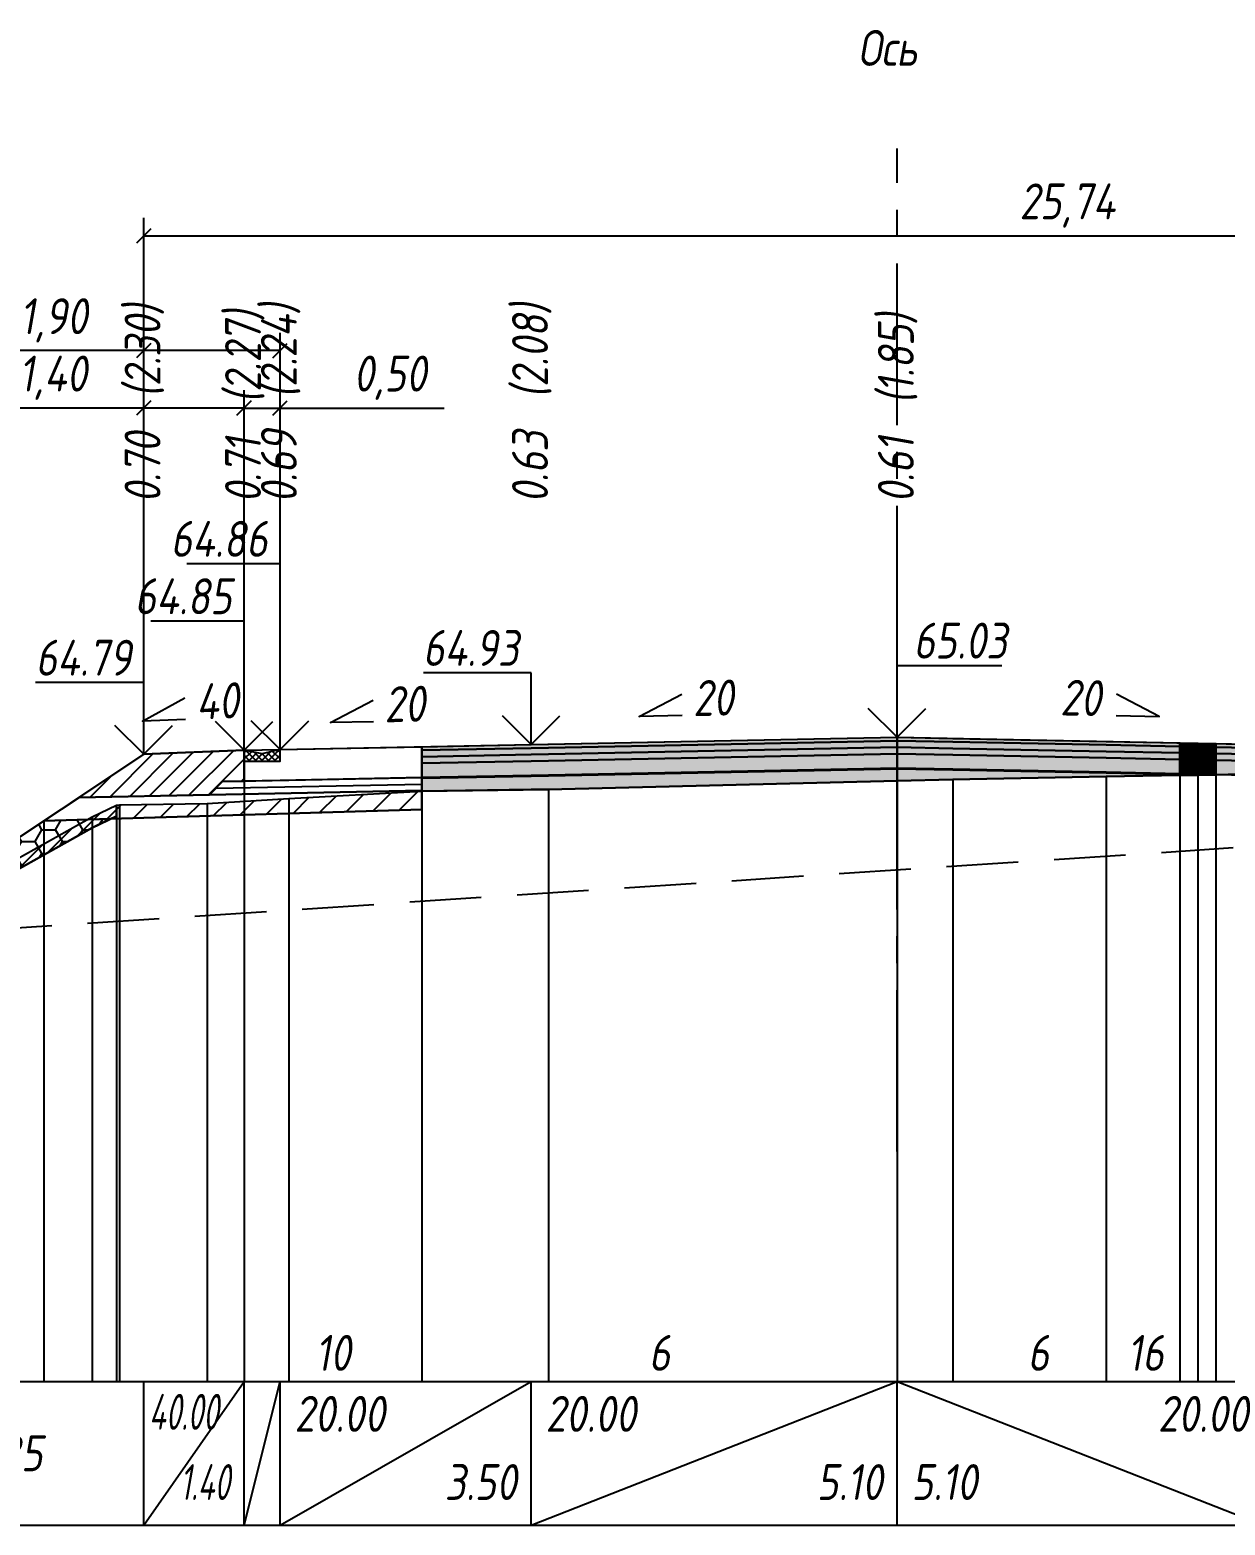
# Model space of a CAD drawing. Extents: x -717 to 1451, y -133302 to 233.
# Drawn here: x -375 to -291.7, y -131063.7 to -130959.5 of the extents above; entities that cross this region are included whole.
import ezdxf
from ezdxf.enums import TextEntityAlignment as Align

# ---------------------------------------------------------------- set-up
doc = ezdxf.new("R2010")
doc.units = 0
doc.linetypes.add('осевая2', pattern=[1.125, 0.75, -0.125, 0.125, -0.125])
doc.linetypes.add('штриховая', pattern=[0.75, 0.5, -0.25])
for name, color, linetype in [('Интерполированный поперечник', 2, 'Continuous'), ('Код_514', 1, 'Continuous'), ('Контур_0', 7, 'Continuous'), ('Контур_2521', 7, 'Continuous'), ('Контур_2564', 7, 'Continuous'), ('Контур_2660', 7, 'Continuous'), ('Контур_2665', 7, 'Continuous'), ('Контур_400', 7, 'Continuous'), ('Контур_508', 7, 'Continuous'), ('Контур_512', 7, 'Continuous'), ('Контур_513', 7, 'Continuous'), ('Контур_818', 7, 'Continuous'), ('Красный поперечник', 1, 'Continuous'), ('Объём_2501', 7, 'Continuous'), ('Объём_2564', 7, 'Continuous'), ('Объём_2650', 7, 'Continuous'), ('Объём_2660', 7, 'Continuous'), ('Объём_2661', 7, 'Continuous'), ('Объём_2665', 7, 'Continuous'), ('Объём_2666', 7, 'Continuous'), ('Объём_2753', 7, 'Continuous'), ('Ось', 1, 'осевая2'), ('Откосы', 7, 'Continuous'), ('Отметки покрытия', 7, 'Continuous'), ('Рабочие отметки', 7, 'Continuous'), ('Рабочие отметки доп.', 7, 'Continuous'), ('Слои выравнивания', 7, 'Continuous'), ('Таблица', 7, 'Continuous'), ('Уклоны проезжей части', 7, 'Continuous'), ('Черный поперечник', 3, 'Continuous')]:
    doc.layers.add(name, color=color, linetype=linetype)
for name, color, linetype, true_color in [('Контур_2540', 2, 'Continuous', 0xffff00), ('Контур_2560', 2, 'Continuous', 0xffff00), ('Контур_2561', 7, 'Continuous', 0xff8040), ('Контур_2562', 3, 'Continuous', 0x00ff00), ('Контур_2563', 7, 'Continuous', 0xff8000), ('Контур_2570', 7, 'Continuous', 0x80ff00), ('Контур_2725', 7, 'Continuous', 0x323232), ('Контур_2736', 4, 'Continuous', 0x00ffff), ('Контур_2760', 7, 'Continuous', 0x323232), ('Контур_2761', 7, 'Continuous', 0x323232), ('Контур_2762', 7, 'Continuous', 0x323232), ('Контур_2763', 7, 'Continuous', 0x323232), ('Контур_2764', 7, 'Continuous', 0x323232), ('Контур_2765', 7, 'Continuous', 0x323232), ('Контур_402', 7, 'Continuous', 0xff6464), ('Контур_703', 4, 'Continuous', 0x00ffff), ('Объём_2500', 7, 'Continuous', 0xc0c0c0), ('Объём_2520', 7, 'Continuous', 0x80ffff), ('Объём_2540', 2, 'Continuous', 0xffff00), ('Объём_2560', 2, 'Continuous', 0xffff00), ('Объём_2561', 7, 'Continuous', 0xff8040), ('Объём_2562', 3, 'Continuous', 0x00ff00), ('Объём_2563', 7, 'Continuous', 0xff8000), ('Объём_2570', 7, 'Continuous', 0x80ff00), ('Объём_2600', 7, 'Continuous', 0x808000), ('Объём_2746', 2, 'Continuous', 0xffff00)]:
    doc.layers.add(name, color=color, linetype=linetype, true_color=true_color)
doc.styles.get("Standard").update_dxf_attribs({"font": 'txt', "height": 2.5})
doc.styles.add('М', font='romand.shx', dxfattribs={"width": 0.8, "oblique": 10, "height": 2.5})
doc.dimstyles.new('ISO-25', dxfattribs={"dimtxt": 2.5, "dimasz": 2.5, "dimexe": 1.25, "dimexo": 0.625, "dimtad": 1, "dimtxsty": 'Standard', "dimcen": 2.5, "dimadec": 0, "dimazin": 0, "dimtfac": 1, "dimtmove": 0, "dimatfit": 3, "dimfxl": 1, "dimarcsym": 0})

# ---------------------------------------------------------------- blocks, each defined once
blk = doc.blocks.new('_Oblique')
at = {"color": 0, "linetype": 'ByBlock', "lineweight": -2}
blk.add_line((-0.5, -0.5), (0.5, 0.5), dxfattribs=at)
blk = doc.blocks.new('*D2778')
at = {"color": 0, "lineweight": -2, "transparency": 16777216}
for p, q in [((-367.05, -131009.43), (-367.05, -130984.62)), ((-360.05, -131009.15), (-360.05, -130984.62)), ((-367.05, -130985.87), (-376.91, -130985.87)), ((-360.05, -130985.87), (-367.05, -130985.87))]:
    blk.add_line(p, q, dxfattribs=at)
at = {"layer": 'Defpoints', "color": 0, "transparency": 16777216}
for p in [(-360.05, -130985.87), (-360.05, -131009.78), (-367.05, -131010.06)]:
    blk.add_point(p, dxfattribs=at)
at = {"color": 0, "lineweight": -2, "transparency": 16777216, "rotation": 180}
blk.add_blockref('_Oblique', (-367.05, -130985.87), dxfattribs=at)
at = {"color": 0, "lineweight": -2, "transparency": 16777216}
blk.add_blockref('_Oblique', (-360.05, -130985.87), dxfattribs=at)
at = {"color": 0, "transparency": 16777216, "insert": (-373.37, -130983.76), "char_height": 2.5, "width": 8.75, "attachment_point": 5, "style": 'М'}
blk.add_mtext('1,40', dxfattribs=at)
blk = doc.blocks.new('*D2780')
at = {"color": 0, "lineweight": -2, "transparency": 16777216}
for p, q in [((-360.05, -131009.15), (-360.05, -130984.62)), ((-357.55, -131009.1), (-357.55, -130984.62)), ((-360.05, -130985.87), (-357.55, -130985.87)), ((-357.55, -130985.87), (-346.12, -130985.87))]:
    blk.add_line(p, q, dxfattribs=at)
at = {"layer": 'Defpoints', "color": 0, "transparency": 16777216}
for p in [(-357.55, -130985.87), (-360.05, -131009.78), (-357.55, -131009.73)]:
    blk.add_point(p, dxfattribs=at)
at = {"color": 0, "lineweight": -2, "transparency": 16777216, "rotation": 180}
blk.add_blockref('_Oblique', (-360.05, -130985.87), dxfattribs=at)
at = {"color": 0, "lineweight": -2, "transparency": 16777216}
blk.add_blockref('_Oblique', (-357.55, -130985.87), dxfattribs=at)
at = {"color": 0, "transparency": 16777216, "insert": (-349.88, -130983.76), "char_height": 2.5, "width": 9.1667, "attachment_point": 5, "style": 'М'}
blk.add_mtext('0,50', dxfattribs=at)
blk = doc.blocks.new('*D2783')
at = {"color": 0, "lineweight": -2, "transparency": 16777216}
for p, q in [((-367.05, -131009.43), (-367.05, -130980.62)), ((-357.55, -131009.1), (-357.55, -130980.62)), ((-367.05, -130981.87), (-376.86, -130981.87)), ((-357.55, -130981.87), (-367.05, -130981.87))]:
    blk.add_line(p, q, dxfattribs=at)
at = {"layer": 'Defpoints', "color": 0, "transparency": 16777216}
for p in [(-357.55, -130981.87), (-357.55, -131009.73), (-367.05, -131010.06)]:
    blk.add_point(p, dxfattribs=at)
at = {"color": 0, "lineweight": -2, "transparency": 16777216, "rotation": 180}
blk.add_blockref('_Oblique', (-367.05, -130981.87), dxfattribs=at)
at = {"color": 0, "lineweight": -2, "transparency": 16777216}
blk.add_blockref('_Oblique', (-357.55, -130981.87), dxfattribs=at)
at = {"color": 0, "transparency": 16777216, "insert": (-373.32, -130979.76), "char_height": 2.5, "width": 8.75, "attachment_point": 5, "style": 'М'}
blk.add_mtext('1,90', dxfattribs=at)
blk = doc.blocks.new('*D2784')
at = {"color": 0, "lineweight": -2, "transparency": 16777216}
for p, q in [((-367.05, -131009.43), (-367.05, -130972.62)), ((-238.33, -131010.03), (-238.33, -130972.62)), ((-367.05, -130973.87), (-238.33, -130973.87))]:
    blk.add_line(p, q, dxfattribs=at)
at = {"layer": 'Defpoints', "color": 0, "transparency": 16777216}
for p in [(-238.33, -130973.87), (-367.05, -131010.06), (-238.33, -131010.66)]:
    blk.add_point(p, dxfattribs=at)
at = {"color": 0, "lineweight": -2, "transparency": 16777216, "rotation": 180}
blk.add_blockref('_Oblique', (-367.05, -130973.87), dxfattribs=at)
at = {"color": 0, "lineweight": -2, "transparency": 16777216}
blk.add_blockref('_Oblique', (-238.33, -130973.87), dxfattribs=at)
at = {"color": 0, "transparency": 16777216, "insert": (-302.69, -130971.76), "char_height": 2.5, "width": 12.5, "attachment_point": 5, "style": 'М'}
blk.add_mtext('25,74', dxfattribs=at)

msp = doc.modelspace()

# ---------------------------------------------------------------- hatches: boundary and pattern name
h = msp.add_hatch()
h.set_pattern_fill('ANSI37', color=256, scale=0.1)
h.set_pattern_definition([(45, (-358.79946, -131009.96733), (-0.22451, 0.22451), []), (135, (-358.79946, -131009.96733), (-0.22451, -0.22451), [])])
h.paths.add_polyline_path([(-360.049, -131009.717), (-360.049, -131010.47), (-357.544, -131010.47), (-357.549, -131009.667), (-358.799, -131009.967)])
at = {"layer": 'Объём_2563'}
h = msp.add_hatch(dxfattribs=at)
h.set_pattern_fill('ANSI31', color=256, scale=0.3)
h.set_pattern_definition([(45, (-491.3019, -4.7094), (-0.673519209, 0.673519209), [])])
h.paths.add_polyline_path([(-367.05, -131009.997), (-360.05, -131009.717), (-360.05, -131011.867), (-361.55, -131011.897), (-362.469, -131012.816), (-371.55, -131012.997)])
at = {"layer": 'Объём_2570'}
h = msp.add_hatch(dxfattribs=at)
h.set_pattern_fill('ANSI31', color=256, scale=0.2)
h.set_pattern_definition([(45, (-491.3019, -4.70936), (-0.449012806, 0.449012806), [])])
h.paths.add_polyline_path([(-368.948, -131014.3), (-370.645, -131015.113), (-385.763, -131023.568), (-386.302, -131023.582), (-386.302, -131022.832), (-385.763, -131022.818), (-370.645, -131014.363), (-368.948, -131013.55)])
at = {"layer": 'Объём_2600'}
h = msp.add_hatch(dxfattribs=at)
h.set_pattern_fill('ANSI31', color=6, scale=0.4)
h.set_pattern_definition([(45, (-491.3019, -4.7094), (-0.898025612, 0.898025612), [])])
h.paths.add_polyline_path([(-369.369, -131014.502), (-368.948, -131014.3), (-368.948, -131013.55), (-368.734, -131013.526), (-362.621, -131013.432), (-356.943, -131013.07), (-347.657, -131012.56), (-347.657, -131013.85)])
h = msp.add_hatch(dxfattribs=at)
h.set_pattern_fill('HONEY', color=5, scale=0.3)
h.set_pattern_definition([(0, (-491.3019, -4.70936), (1.42875, 0.8248891935), [0.9525, -1.905]), (120, (-491.3019, -4.70936), (-1.428749997, 0.824889199), [0.9525, -1.905]), (60, (-491.3019, -4.70936), (3e-09, 1.6497783924), [-1.905, 0.9525])])
h.paths.add_polyline_path([(-386.302, -131022.832), (-374.016, -131014.641), (-369.369, -131014.502), (-370.645, -131015.113), (-385.763, -131023.568), (-386.302, -131023.582)])
at = {"layer": 'Слои выравнивания'}
for color, points in [(2, [(-347.657, -131009.469), (-340.05, -131009.317), (-338.843, -131009.293), (-314.554, -131008.807), (-314.554, -131009.057), (-338.843, -131009.543), (-340.05, -131009.567), (-347.657, -131009.719)]), (3, [(-347.657, -131009.719), (-340.05, -131009.567), (-338.843, -131009.543), (-314.554, -131009.057), (-314.554, -131009.507), (-338.843, -131009.993), (-340.05, -131010.017), (-347.657, -131010.169)]), (4, [(-347.657, -131010.169), (-340.05, -131010.017), (-338.843, -131009.993), (-314.554, -131009.507), (-314.554, -131009.957), (-338.843, -131010.443), (-340.05, -131010.467), (-347.657, -131010.619)]), (2, [(-314.554, -131008.807), (-310.663, -131008.885), (-299.979, -131009.099), (-294.858, -131009.201), (-294.858, -131009.451), (-299.979, -131009.349), (-310.663, -131009.135), (-314.554, -131009.057)]), (3, [(-314.554, -131009.057), (-310.663, -131009.135), (-299.979, -131009.349), (-294.858, -131009.451), (-294.858, -131009.901), (-299.979, -131009.799), (-310.663, -131009.585), (-314.554, -131009.507)]), (4, [(-314.554, -131009.507), (-310.663, -131009.585), (-299.979, -131009.799), (-294.858, -131009.901), (-294.858, -131010.351), (-299.979, -131010.249), (-310.663, -131010.035), (-314.554, -131009.957)]), (2, [(-294.858, -131009.201), (-293.592, -131009.227), (-293.592, -131009.477), (-294.858, -131009.451)]), (3, [(-294.858, -131009.451), (-293.592, -131009.477), (-293.592, -131009.927), (-294.858, -131009.901)]), (2, [(-293.592, -131009.227), (-292.327, -131009.252), (-292.327, -131009.502), (-293.592, -131009.477)]), (3, [(-293.592, -131009.477), (-292.327, -131009.502), (-292.327, -131009.952), (-293.592, -131009.927)]), (2, [(-292.327, -131009.252), (-289.058, -131009.317), (-276.891, -131009.561), (-271.558, -131009.667), (-266.943, -131009.76), (-261.551, -131009.867), (-261.551, -131010.117), (-266.943, -131010.01), (-271.558, -131009.917), (-276.891, -131009.811), (-289.058, -131009.567), (-292.327, -131009.502)]), (3, [(-292.327, -131009.502), (-289.058, -131009.567), (-276.891, -131009.811), (-271.558, -131009.917), (-266.943, -131010.01), (-261.551, -131010.117), (-261.551, -131010.567), (-266.943, -131010.46), (-271.558, -131010.367), (-276.891, -131010.261), (-289.058, -131010.017), (-292.327, -131009.952)]), (5, [(-347.657, -131010.619), (-340.05, -131010.467), (-338.843, -131010.443), (-314.554, -131009.957), (-314.554, -131010.957), (-338.843, -131011.443), (-340.05, -131011.467), (-347.657, -131011.619)]), (5, [(-314.554, -131009.957), (-310.663, -131010.035), (-299.979, -131010.249), (-294.858, -131010.351), (-294.858, -131011.351), (-299.979, -131011.249), (-310.663, -131011.035), (-314.554, -131010.957)]), (4, [(-294.858, -131009.901), (-293.592, -131009.927), (-293.592, -131010.377), (-294.858, -131010.351)]), (5, [(-294.858, -131010.351), (-293.592, -131010.377), (-293.592, -131011.377), (-294.858, -131011.351)]), (4, [(-293.592, -131009.927), (-292.327, -131009.952), (-292.327, -131010.402), (-293.592, -131010.377)]), (5, [(-293.592, -131010.377), (-292.327, -131010.402), (-292.327, -131011.402), (-293.592, -131011.377)]), (4, [(-292.327, -131009.952), (-289.058, -131010.017), (-276.891, -131010.261), (-271.558, -131010.367), (-266.943, -131010.46), (-261.551, -131010.567), (-261.551, -131011.017), (-266.943, -131010.91), (-271.558, -131010.817), (-276.891, -131010.711), (-289.058, -131010.467), (-292.327, -131010.402)]), (5, [(-292.327, -131010.402), (-289.058, -131010.467), (-276.891, -131010.711), (-271.558, -131010.817), (-266.943, -131010.91), (-261.551, -131011.017), (-261.551, -131012.017), (-266.943, -131011.91), (-271.558, -131011.817), (-276.891, -131011.711), (-289.058, -131011.467), (-292.327, -131011.402)]), (7, [(-347.657, -131011.619), (-340.05, -131011.467), (-338.843, -131011.443), (-314.554, -131010.957), (-314.554, -131011.007), (-338.843, -131011.493), (-340.05, -131011.517), (-347.657, -131011.669)]), (6, [(-347.657, -131011.669), (-340.05, -131011.517), (-338.843, -131011.493), (-314.554, -131011.007), (-314.554, -131011.854), (-338.843, -131012.443), (-340.05, -131012.459), (-347.657, -131012.56)]), (7, [(-314.554, -131010.957), (-310.663, -131011.035), (-299.979, -131011.249), (-294.858, -131011.351), (-294.858, -131011.401), (-299.979, -131011.299), (-310.663, -131011.085), (-314.554, -131011.007)]), (6, [(-314.554, -131011.007), (-310.663, -131011.085), (-299.979, -131011.299), (-294.858, -131011.401), (-294.858, -131011.451), (-299.979, -131011.551), (-310.663, -131011.76), (-314.554, -131011.854)]), (7, [(-294.858, -131011.351), (-293.592, -131011.377), (-293.592, -131011.427), (-294.858, -131011.401)]), (6, [(-294.858, -131011.401), (-293.592, -131011.427), (-293.592, -131011.477), (-294.858, -131011.451)]), (7, [(-293.592, -131011.377), (-292.327, -131011.402), (-292.327, -131011.452), (-293.592, -131011.427)])]:
    msp.add_hatch(color=color, dxfattribs=at).paths.add_polyline_path(points)

# ---------------------------------------------------------------- linework, layer by layer
msp.add_lwpolyline([(-360.049, -131009.717), (-360.049, -131010.47), (-357.544, -131010.47), (-357.549, -131009.667), (-358.799, -131009.967), (-360.049, -131009.717)])
at = {"layer": 'Интерполированный поперечник', "linetype": 'штриховая', "ltscale": 10, "flags": 128}
msp.add_lwpolyline([(-385.934, -131022.758), (-239.317, -131013.082)], dxfattribs=at)
at = {"layer": 'Код_514'}
for p, q in [((-367.05, -131063.709), (-367.05, -131053.709)), ((-367.05, -131063.709), (-360.05, -131053.709)), ((-360.05, -131063.709), (-360.05, -131053.709)), ((-360.05, -131063.709), (-357.55, -131053.709)), ((-357.55, -131063.709), (-357.55, -131053.709)), ((-357.55, -131063.709), (-340.05, -131053.709)), ((-340.05, -131063.709), (-340.05, -131053.709)), ((-340.05, -131063.709), (-314.554, -131053.709)), ((-314.554, -131063.709), (-314.554, -131053.709)), ((-314.554, -131053.709), (-289.058, -131063.709))]:
    msp.add_line(p, q, dxfattribs=at)
at = {"layer": 'Контур_0', "flags": 128}
for points in [[(-357.55, -131011.817), (-360.05, -131011.867), (-360.05, -131009.717), (-347.657, -131009.469), (-347.657, -131011.619), (-357.55, -131011.817), (-357.55, -131011.817)], [(-367.05, -131009.997), (-386.302, -131022.832), (-386.302, -131022.832), (-386.302, -131022.832), (-386.302, -131022.832), (-386.302, -131022.832), (-386.302, -131022.832), (-386.302, -131022.832), (-386.302, -131022.832), (-386.302, -131022.832), (-386.302, -131022.832), (-386.302, -131022.832), (-386.302, -131022.832), (-386.302, -131022.832), (-386.302, -131022.832), (-386.302, -131022.832)], [(-367.05, -131009.997), (-386.302, -131022.832)], [(-371.55, -131012.997), (-362.469, -131012.816), (-361.55, -131011.897), (-360.05, -131011.867)], [(-361.55, -131011.897), (-347.657, -131011.619), (-347.657, -131012.519), (-362.469, -131012.816), (-361.55, -131011.897), (-361.55, -131011.897)]]:
    msp.add_lwpolyline(points, dxfattribs=at)
at = {"layer": 'Контур_2521', "color": 250, "flags": 128}
msp.add_lwpolyline([(-362.01, -131012.356), (-347.657, -131012.069)], dxfattribs=at)
at = {"layer": 'Контур_2540', "flags": 128}
msp.add_lwpolyline([(-362.469, -131012.816), (-347.657, -131012.519), (-347.657, -131013.85), (-374.016, -131014.641), (-371.55, -131012.997), (-362.469, -131012.816), (-362.469, -131012.816)], dxfattribs=at)
at = {"layer": 'Контур_2560', "flags": 128}
msp.add_lwpolyline([(-367.05, -131009.997), (-367.05, -131009.997), (-367.05, -131009.997), (-360.05, -131009.717)], dxfattribs=at)
at = {"layer": 'Контур_2561', "flags": 128}
msp.add_lwpolyline([(-360.05, -131009.717), (-360.05, -131009.717), (-367.05, -131009.997), (-367.05, -131009.997), (-360.05, -131009.717)], dxfattribs=at)
at = {"layer": 'Контур_2562', "flags": 128}
msp.add_lwpolyline([(-367.05, -131009.997), (-367.05, -131009.997), (-367.05, -131009.997), (-367.05, -131009.997), (-367.05, -131009.997)], dxfattribs=at)
at = {"layer": 'Контур_2563', "flags": 128}
msp.add_lwpolyline([(-367.05, -131009.997), (-360.05, -131009.717), (-360.05, -131011.867), (-361.55, -131011.897), (-362.469, -131012.816), (-371.55, -131012.997), (-367.05, -131009.997), (-367.05, -131009.997)], dxfattribs=at)
at = {"layer": 'Контур_2564', "flags": 128}
msp.add_lwpolyline([(-367.05, -131009.997), (-360.05, -131009.717)], dxfattribs=at)
at = {"layer": 'Контур_2570', "flags": 128}
msp.add_lwpolyline([(-411.302, -131024.072), (-400.678, -131034.459), (-400.048, -131033.632), (-395.449, -131026.617), (-387.703, -131023.689), (-387.647, -131023.615), (-385.763, -131023.568), (-385.763, -131023.568), (-370.645, -131015.113), (-368.948, -131014.3), (-368.948, -131013.55), (-368.734, -131013.526), (-362.621, -131013.432), (-356.943, -131013.07), (-347.657, -131012.56), (-338.843, -131012.443), (-314.554, -131011.854), (-310.663, -131011.76), (-299.979, -131011.551), (-276.891, -131011.101)], dxfattribs=at)
at = {"layer": 'Контур_2660', "flags": 128}
msp.add_lwpolyline([(-374.016, -131014.641), (-347.657, -131013.85)], dxfattribs=at)
at = {"layer": 'Контур_2665', "flags": 128}
msp.add_lwpolyline([(-367.05, -131009.997), (-367.05, -131009.997)], dxfattribs=at)
at = {"layer": 'Контур_2725', "flags": 128}
msp.add_lwpolyline([(-347.657, -131012.56), (-340.05, -131012.459), (-338.843, -131012.443), (-314.554, -131011.854), (-310.663, -131011.76), (-299.979, -131011.551), (-294.858, -131011.451), (-293.592, -131011.477), (-293.592, -131011.427), (-292.327, -131011.452), (-292.327, -131011.402), (-289.058, -131011.467), (-276.891, -131011.711), (-271.558, -131011.817), (-266.943, -131011.91), (-261.551, -131012.017)], dxfattribs=at)
at = {"layer": 'Контур_2736', "flags": 128}
msp.add_lwpolyline([(-367.05, -131009.997), (-386.302, -131022.832)], dxfattribs=at)
at = {"layer": 'Контур_2760', "flags": 128}
msp.add_lwpolyline([(-347.657, -131009.469), (-340.05, -131009.317), (-338.843, -131009.293), (-314.554, -131008.807), (-310.663, -131008.885), (-299.979, -131009.099), (-294.858, -131009.201), (-293.592, -131009.227), (-292.327, -131009.252), (-289.058, -131009.317), (-276.891, -131009.561), (-271.558, -131009.667), (-266.943, -131009.76), (-261.551, -131009.867)], dxfattribs=at)
at = {"layer": 'Контур_2761', "flags": 128}
msp.add_lwpolyline([(-347.657, -131009.719), (-340.05, -131009.567), (-338.843, -131009.543), (-314.554, -131009.057), (-310.663, -131009.135), (-299.979, -131009.349), (-294.858, -131009.451), (-293.592, -131009.477), (-292.327, -131009.502), (-289.058, -131009.567), (-276.891, -131009.811), (-271.558, -131009.917), (-266.943, -131010.01), (-261.551, -131010.117)], dxfattribs=at)
at = {"layer": 'Контур_2762', "flags": 128}
msp.add_lwpolyline([(-347.657, -131010.169), (-340.05, -131010.017), (-338.843, -131009.993), (-314.554, -131009.507), (-310.663, -131009.585), (-299.979, -131009.799), (-294.858, -131009.901), (-293.592, -131009.927), (-292.327, -131009.952), (-289.058, -131010.017), (-276.891, -131010.261), (-271.558, -131010.367), (-266.943, -131010.46), (-261.551, -131010.567)], dxfattribs=at)
at = {"layer": 'Контур_2763', "flags": 128}
msp.add_lwpolyline([(-347.657, -131010.619), (-340.05, -131010.467), (-338.843, -131010.443), (-314.554, -131009.957), (-310.663, -131010.035), (-299.979, -131010.249), (-294.858, -131010.351), (-293.592, -131010.377), (-292.327, -131010.402), (-289.058, -131010.467), (-276.891, -131010.711), (-271.558, -131010.817), (-266.943, -131010.91), (-261.551, -131011.017)], dxfattribs=at)
at = {"layer": 'Контур_2764', "flags": 128}
msp.add_lwpolyline([(-347.657, -131011.619), (-340.05, -131011.467), (-338.843, -131011.443), (-314.554, -131010.957), (-310.663, -131011.035), (-299.979, -131011.249), (-294.858, -131011.351), (-293.592, -131011.377), (-292.327, -131011.402)], dxfattribs=at)
at = {"layer": 'Контур_2765', "flags": 128}
msp.add_lwpolyline([(-347.657, -131011.669), (-340.05, -131011.517), (-338.843, -131011.493), (-314.554, -131011.007), (-310.663, -131011.085), (-299.979, -131011.299), (-294.858, -131011.401), (-293.592, -131011.427)], dxfattribs=at)
at = {"layer": 'Контур_400', "flags": 128}
for points in [[(-360.05, -131009.717), (-357.55, -131009.667), (-357.55, -131009.667), (-357.55, -131009.667), (-357.55, -131009.667), (-357.55, -131009.667), (-357.55, -131009.667), (-340.05, -131009.317), (-314.554, -131008.807)], [(-314.554, -131008.807), (-289.058, -131009.317), (-271.558, -131009.667), (-271.558, -131009.667), (-271.558, -131009.667), (-271.558, -131009.667), (-254.058, -131010.017), (-254.058, -131010.017), (-251.558, -131010.067)]]:
    msp.add_lwpolyline(points, dxfattribs=at)
at = {"layer": 'Контур_402', "flags": 128}
msp.add_lwpolyline([(-374.016, -131014.641), (-347.657, -131013.85), (-347.657, -131012.56), (-338.843, -131012.443), (-314.554, -131011.854), (-310.663, -131011.76), (-299.979, -131011.551), (-294.858, -131011.451), (-293.592, -131011.477), (-293.592, -131011.427), (-292.327, -131011.452), (-292.327, -131011.402), (-261.551, -131012.017), (-261.551, -131014.447), (-231.19, -131015.358)], dxfattribs=at)
at = {"layer": 'Контур_508', "flags": 128}
msp.add_lwpolyline([(-386.302, -131022.832), (-374.016, -131014.641), (-347.657, -131013.85), (-347.657, -131012.56), (-338.843, -131012.443), (-314.554, -131011.854), (-310.663, -131011.76), (-299.979, -131011.551), (-294.858, -131011.451), (-293.592, -131011.477), (-293.592, -131011.427), (-292.327, -131011.452), (-292.327, -131011.402), (-261.551, -131012.017), (-261.551, -131014.447), (-231.19, -131015.358), (-224.003, -131020.15), (-222.003, -131020.15), (-212.562, -131013.856)], dxfattribs=at)
at = {"layer": 'Контур_512', "flags": 128}
msp.add_lwpolyline([(-386.302, -131022.832), (-374.016, -131014.641), (-347.657, -131013.85)], dxfattribs=at)
at = {"layer": 'Контур_513', "flags": 128}
msp.add_lwpolyline([(-386.302, -131022.832), (-374.016, -131014.641), (-347.657, -131013.85), (-347.657, -131012.56), (-338.843, -131012.443), (-314.554, -131011.854), (-310.663, -131011.76), (-299.979, -131011.551), (-294.858, -131011.451), (-293.592, -131011.477), (-293.592, -131011.427), (-292.327, -131011.452), (-292.327, -131011.402), (-261.551, -131012.017), (-261.551, -131014.447), (-231.19, -131015.358), (-224.003, -131020.15), (-222.003, -131020.15), (-212.562, -131013.856)], dxfattribs=at)
at = {"layer": 'Контур_703', "flags": 128}
msp.add_lwpolyline([(-367.05, -131009.997), (-386.302, -131022.832)], dxfattribs=at)
at = {"layer": 'Контур_818', "flags": 128}
msp.add_lwpolyline([(-386.302, -131023.582), (-385.763, -131023.568), (-385.763, -131023.568), (-370.645, -131015.113), (-368.948, -131014.3), (-368.948, -131013.55), (-368.734, -131013.526), (-362.621, -131013.432), (-356.943, -131013.07), (-347.657, -131012.56), (-338.843, -131012.443), (-314.554, -131011.854), (-310.663, -131011.76), (-299.979, -131011.551), (-276.891, -131011.101)], dxfattribs=at)
at = {"layer": 'Красный поперечник'}
for p, q in [((-367.05, -131009.997), (-360.05, -131009.717)), ((-360.05, -131009.717), (-357.55, -131009.667)), ((-357.55, -131009.667), (-340.05, -131009.317)), ((-340.05, -131009.317), (-314.554, -131008.807)), ((-314.554, -131008.807), (-289.058, -131009.317)), ((-386.302, -131022.832), (-367.05, -131009.997)), ((-347.657, -131013.85), (-347.657, -131053.709)), ((-374.016, -131014.641), (-374.016, -131053.709))]:
    msp.add_line(p, q, dxfattribs=at)
at = {"layer": 'Объём_2500', "flags": 128}
msp.add_lwpolyline([(-357.55, -131011.817), (-360.05, -131011.867), (-360.05, -131009.717), (-347.657, -131009.469), (-347.657, -131011.619), (-357.55, -131011.817), (-357.55, -131011.817)], dxfattribs=at)
at = {"layer": 'Объём_2501', "flags": 128}
for points in [[(-360.05, -131009.717), (-357.55, -131009.667), (-357.55, -131009.667), (-357.55, -131009.667), (-357.55, -131009.667), (-357.55, -131009.667), (-357.55, -131009.667), (-340.05, -131009.317), (-314.554, -131008.807)], [(-314.554, -131008.807), (-289.058, -131009.317), (-271.558, -131009.667), (-271.558, -131009.667), (-271.558, -131009.667), (-271.558, -131009.667), (-254.058, -131010.017), (-254.058, -131010.017), (-251.558, -131010.067)]]:
    msp.add_lwpolyline(points, dxfattribs=at)
at = {"layer": 'Объём_2520', "color": 250, "flags": 128}
msp.add_lwpolyline([(-361.55, -131011.897), (-347.657, -131011.619), (-347.657, -131012.519), (-362.469, -131012.816), (-361.55, -131011.897), (-361.55, -131011.897)], dxfattribs=at)
at = {"layer": 'Объём_2540', "flags": 128}
msp.add_lwpolyline([(-362.469, -131012.816), (-347.657, -131012.519), (-347.657, -131013.85), (-374.016, -131014.641), (-371.55, -131012.997), (-362.469, -131012.816), (-362.469, -131012.816)], dxfattribs=at)
at = {"layer": 'Объём_2560', "flags": 128}
msp.add_lwpolyline([(-367.05, -131009.997), (-367.05, -131009.997), (-367.05, -131009.997), (-360.05, -131009.717)], dxfattribs=at)
at = {"layer": 'Объём_2561', "flags": 128}
msp.add_lwpolyline([(-360.05, -131009.717), (-360.05, -131009.717), (-367.05, -131009.997), (-367.05, -131009.997), (-360.05, -131009.717)], dxfattribs=at)
at = {"layer": 'Объём_2562', "flags": 128}
msp.add_lwpolyline([(-367.05, -131009.997), (-367.05, -131009.997), (-367.05, -131009.997), (-367.05, -131009.997), (-367.05, -131009.997)], dxfattribs=at)
at = {"layer": 'Объём_2563', "color": 250, "flags": 128}
msp.add_lwpolyline([(-367.05, -131009.997), (-360.05, -131009.717), (-360.05, -131011.867), (-361.55, -131011.897), (-362.469, -131012.816), (-371.55, -131012.997), (-367.05, -131009.997), (-367.05, -131009.997)], dxfattribs=at)
at = {"layer": 'Объём_2564', "flags": 128}
msp.add_lwpolyline([(-367.05, -131009.997), (-360.05, -131009.717)], dxfattribs=at)
at = {"layer": 'Объём_2570', "flags": 128}
msp.add_lwpolyline([(-368.948, -131014.3), (-370.645, -131015.113), (-385.763, -131023.568), (-386.302, -131023.582), (-386.302, -131022.832), (-385.763, -131022.818), (-370.645, -131014.363), (-368.948, -131013.55), (-368.948, -131014.3), (-368.948, -131014.3)], dxfattribs=at)
at = {"layer": 'Объём_2600', "color": 5, "flags": 128}
msp.add_lwpolyline([(-386.302, -131022.832), (-374.016, -131014.641), (-369.369, -131014.502), (-370.645, -131015.113), (-385.763, -131023.568), (-386.302, -131023.582), (-386.302, -131022.832), (-386.302, -131022.832)], dxfattribs=at)
at = {"layer": 'Объём_2650', "color": 6, "flags": 128}
msp.add_lwpolyline([(-369.369, -131014.502), (-368.948, -131014.3), (-368.948, -131013.55), (-368.734, -131013.526), (-362.621, -131013.432), (-356.943, -131013.07), (-347.657, -131012.56), (-347.657, -131013.85), (-369.369, -131014.502), (-369.369, -131014.502)], dxfattribs=at)
at = {"layer": 'Объём_2660', "flags": 128}
msp.add_lwpolyline([(-374.016, -131014.641), (-347.657, -131013.85)], dxfattribs=at)
at = {"layer": 'Объём_2661', "flags": 128}
msp.add_lwpolyline([(-367.05, -131009.997), (-386.302, -131022.832)], dxfattribs=at)
at = {"layer": 'Объём_2665', "flags": 128}
msp.add_lwpolyline([(-367.05, -131009.997), (-367.05, -131009.997)], dxfattribs=at)
at = {"layer": 'Объём_2666', "flags": 128}
msp.add_lwpolyline([(-367.05, -131009.997), (-386.302, -131022.832)], dxfattribs=at)
at = {"layer": 'Объём_2746', "flags": 128}
msp.add_lwpolyline([(-368.734, -131013.526), (-362.621, -131013.432), (-356.943, -131013.07), (-347.657, -131012.56), (-347.657, -131013.85), (-369.369, -131014.502), (-368.948, -131014.3), (-368.948, -131013.55), (-368.734, -131013.526), (-368.734, -131013.526)], dxfattribs=at)
at = {"layer": 'Объём_2753', "flags": 128}
msp.add_lwpolyline([(-347.657, -131009.469), (-347.657, -131009.469)], dxfattribs=at)
at = {"layer": 'Ось', "ltscale": 15}
msp.add_line((-314.554, -131037.68), (-314.554, -130967.778), dxfattribs=at)
at = {"layer": 'Откосы', "color": 1, "flags": 128}
for points in [[(-364.133, -131007.564), (-367.13, -131007.684), (-364.193, -131006.065)], [(-351.026, -131007.726), (-354.026, -131007.786), (-351.056, -131006.226)], [(-329.528, -131007.296), (-332.528, -131007.356), (-329.558, -131005.796)], [(-299.293, -131007.296), (-296.294, -131007.356), (-299.263, -131005.796)]]:
    msp.add_lwpolyline(points, dxfattribs=at)
at = {"layer": 'Отметки покрытия', "color": 1}
for p, q in [((-357.55, -130996.717), (-364.05, -130996.717)), ((-357.55, -131009.667), (-357.55, -130996.717)), ((-360.05, -131000.717), (-366.55, -131000.717)), ((-360.05, -131009.717), (-360.05, -131000.717)), ((-340.05, -131004.317), (-347.55, -131004.317)), ((-340.05, -131009.317), (-340.05, -131004.317)), ((-314.554, -131008.807), (-314.554, -131003.807)), ((-314.554, -131003.807), (-307.254, -131003.807)), ((-367.05, -131004.997), (-374.6, -131004.997)), ((-367.05, -131009.997), (-367.05, -131004.997)), ((-360.05, -131009.717), (-362.05, -131007.717)), ((-360.05, -131009.717), (-358.05, -131007.717)), ((-357.55, -131009.667), (-359.55, -131007.667)), ((-357.55, -131009.667), (-355.55, -131007.667)), ((-340.05, -131009.317), (-342.05, -131007.317)), ((-340.05, -131009.317), (-338.05, -131007.317)), ((-314.554, -131008.807), (-316.554, -131006.807)), ((-314.554, -131008.807), (-312.554, -131006.807)), ((-367.05, -131009.997), (-369.05, -131007.997)), ((-367.05, -131009.997), (-365.05, -131007.997))]:
    msp.add_line(p, q, dxfattribs=at)
at = {"layer": 'Слои выравнивания'}
for p, q in [((-360.05, -131009.717), (-360.05, -131053.709)), ((-347.657, -131009.469), (-347.657, -131053.709)), ((-314.554, -131008.807), (-314.554, -131053.709)), ((-294.858, -131009.201), (-294.858, -131053.709)), ((-293.592, -131009.227), (-293.592, -131053.709)), ((-293.592, -131009.227), (-293.592, -131053.709)), ((-292.327, -131009.252), (-292.327, -131053.709)), ((-292.327, -131009.252), (-292.327, -131053.709))]:
    msp.add_line(p, q, dxfattribs=at)
at = {"layer": 'Слои выравнивания', "color": 2, "flags": 128}
for points in [[(-347.657, -131009.469), (-340.05, -131009.317), (-338.843, -131009.293), (-314.554, -131008.807), (-314.554, -131009.057), (-338.843, -131009.543), (-340.05, -131009.567), (-347.657, -131009.719)], [(-314.554, -131008.807), (-310.663, -131008.885), (-299.979, -131009.099), (-294.858, -131009.201), (-294.858, -131009.451), (-299.979, -131009.349), (-310.663, -131009.135), (-314.554, -131009.057)], [(-294.858, -131009.201), (-293.592, -131009.227), (-293.592, -131009.477), (-294.858, -131009.451)], [(-293.592, -131009.227), (-293.592, -131009.477)], [(-293.592, -131009.227), (-292.327, -131009.252), (-292.327, -131009.502), (-293.592, -131009.477)], [(-292.327, -131009.252), (-292.327, -131009.502)], [(-292.327, -131009.252), (-289.058, -131009.317), (-276.891, -131009.561), (-271.558, -131009.667), (-266.943, -131009.76), (-261.551, -131009.867), (-261.551, -131010.117), (-266.943, -131010.01), (-271.558, -131009.917), (-276.891, -131009.811), (-289.058, -131009.567), (-292.327, -131009.502)]]:
    msp.add_lwpolyline(points, close=True, dxfattribs=at)
at = {"layer": 'Слои выравнивания', "color": 3, "flags": 128}
for points in [[(-347.657, -131009.719), (-340.05, -131009.567), (-338.843, -131009.543), (-314.554, -131009.057), (-314.554, -131009.507), (-338.843, -131009.993), (-340.05, -131010.017), (-347.657, -131010.169)], [(-314.554, -131009.057), (-310.663, -131009.135), (-299.979, -131009.349), (-294.858, -131009.451), (-294.858, -131009.901), (-299.979, -131009.799), (-310.663, -131009.585), (-314.554, -131009.507)], [(-294.858, -131009.451), (-293.592, -131009.477), (-293.592, -131009.927), (-294.858, -131009.901)], [(-293.592, -131009.477), (-293.592, -131009.927)], [(-293.592, -131009.477), (-292.327, -131009.502), (-292.327, -131009.952), (-293.592, -131009.927)], [(-292.327, -131009.502), (-292.327, -131009.952)], [(-292.327, -131009.502), (-289.058, -131009.567), (-276.891, -131009.811), (-271.558, -131009.917), (-266.943, -131010.01), (-261.551, -131010.117), (-261.551, -131010.567), (-266.943, -131010.46), (-271.558, -131010.367), (-276.891, -131010.261), (-289.058, -131010.017), (-292.327, -131009.952)]]:
    msp.add_lwpolyline(points, close=True, dxfattribs=at)
at = {"layer": 'Слои выравнивания', "color": 4, "flags": 128}
for points in [[(-347.657, -131010.169), (-340.05, -131010.017), (-338.843, -131009.993), (-314.554, -131009.507), (-314.554, -131009.957), (-338.843, -131010.443), (-340.05, -131010.467), (-347.657, -131010.619)], [(-314.554, -131009.507), (-310.663, -131009.585), (-299.979, -131009.799), (-294.858, -131009.901), (-294.858, -131010.351), (-299.979, -131010.249), (-310.663, -131010.035), (-314.554, -131009.957)], [(-294.858, -131009.901), (-293.592, -131009.927), (-293.592, -131010.377), (-294.858, -131010.351)], [(-293.592, -131009.927), (-293.592, -131010.377)], [(-293.592, -131009.927), (-292.327, -131009.952), (-292.327, -131010.402), (-293.592, -131010.377)], [(-292.327, -131009.952), (-292.327, -131010.402)], [(-292.327, -131009.952), (-289.058, -131010.017), (-276.891, -131010.261), (-271.558, -131010.367), (-266.943, -131010.46), (-261.551, -131010.567), (-261.551, -131011.017), (-266.943, -131010.91), (-271.558, -131010.817), (-276.891, -131010.711), (-289.058, -131010.467), (-292.327, -131010.402)]]:
    msp.add_lwpolyline(points, close=True, dxfattribs=at)
at = {"layer": 'Слои выравнивания', "color": 5, "flags": 128}
for points in [[(-347.657, -131010.619), (-340.05, -131010.467), (-338.843, -131010.443), (-314.554, -131009.957), (-314.554, -131010.957), (-338.843, -131011.443), (-340.05, -131011.467), (-347.657, -131011.619)], [(-314.554, -131009.957), (-310.663, -131010.035), (-299.979, -131010.249), (-294.858, -131010.351), (-294.858, -131011.351), (-299.979, -131011.249), (-310.663, -131011.035), (-314.554, -131010.957)], [(-294.858, -131010.351), (-293.592, -131010.377), (-293.592, -131011.377), (-294.858, -131011.351)], [(-293.592, -131010.377), (-293.592, -131011.377)], [(-293.592, -131010.377), (-292.327, -131010.402), (-292.327, -131011.402), (-293.592, -131011.377)], [(-292.327, -131010.402), (-292.327, -131011.402)], [(-292.327, -131010.402), (-289.058, -131010.467), (-276.891, -131010.711), (-271.558, -131010.817), (-266.943, -131010.91), (-261.551, -131011.017), (-261.551, -131012.017), (-266.943, -131011.91), (-271.558, -131011.817), (-276.891, -131011.711), (-289.058, -131011.467), (-292.327, -131011.402)]]:
    msp.add_lwpolyline(points, close=True, dxfattribs=at)
at = {"layer": 'Слои выравнивания', "color": 7, "flags": 128}
for points in [[(-347.657, -131011.619), (-340.05, -131011.467), (-338.843, -131011.443), (-314.554, -131010.957), (-314.554, -131011.007), (-338.843, -131011.493), (-340.05, -131011.517), (-347.657, -131011.669)], [(-314.554, -131010.957), (-310.663, -131011.035), (-299.979, -131011.249), (-294.858, -131011.351), (-294.858, -131011.401), (-299.979, -131011.299), (-310.663, -131011.085), (-314.554, -131011.007)], [(-294.858, -131011.351), (-293.592, -131011.377), (-293.592, -131011.427), (-294.858, -131011.401)], [(-293.592, -131011.377), (-293.592, -131011.427)], [(-293.592, -131011.377), (-292.327, -131011.402), (-292.327, -131011.452), (-293.592, -131011.427)]]:
    msp.add_lwpolyline(points, close=True, dxfattribs=at)
at = {"layer": 'Слои выравнивания', "color": 6, "flags": 128}
for points in [[(-347.657, -131011.669), (-340.05, -131011.517), (-338.843, -131011.493), (-314.554, -131011.007), (-314.554, -131011.854), (-338.843, -131012.443), (-340.05, -131012.459), (-347.657, -131012.56)], [(-314.554, -131011.007), (-310.663, -131011.085), (-299.979, -131011.299), (-294.858, -131011.401), (-294.858, -131011.451), (-299.979, -131011.551), (-310.663, -131011.76), (-314.554, -131011.854)], [(-294.858, -131011.401), (-293.592, -131011.427), (-293.592, -131011.477), (-294.858, -131011.451)]]:
    msp.add_lwpolyline(points, close=True, dxfattribs=at)
at = {"layer": 'Таблица'}
for p, q in [((-411.302, -131053.709), (-187.562, -131053.709)), ((-411.302, -131063.709), (-187.562, -131063.709))]:
    msp.add_line(p, q, dxfattribs=at)
at = {"layer": 'Черный поперечник', "color": 7}
for p, q in [((-314.554, -131011.854), (-314.554, -131053.709)), ((-310.663, -131011.76), (-310.663, -131053.709)), ((-299.979, -131011.551), (-299.979, -131053.709)), ((-347.657, -131012.56), (-347.657, -131053.709)), ((-338.843, -131012.443), (-338.843, -131053.709)), ((-368.948, -131013.55), (-368.948, -131053.709)), ((-368.734, -131013.526), (-368.734, -131053.709)), ((-362.621, -131013.432), (-362.621, -131053.709)), ((-356.943, -131013.07), (-356.943, -131053.709)), ((-370.645, -131014.363), (-370.645, -131053.709))]:
    msp.add_line(p, q, dxfattribs=at)
at = {"layer": 'Черный поперечник', "flags": 128}
msp.add_lwpolyline([(-411.302, -131023.322), (-400.678, -131033.709), (-400.048, -131032.882), (-395.449, -131025.867), (-387.703, -131022.939), (-387.647, -131022.865), (-385.763, -131022.818), (-370.645, -131014.363), (-368.948, -131013.55), (-368.734, -131013.526), (-362.621, -131013.432), (-356.943, -131013.07), (-347.657, -131012.56), (-338.843, -131012.443), (-314.554, -131011.854), (-310.663, -131011.76), (-299.979, -131011.551), (-276.891, -131011.101)], dxfattribs=at)

# ---------------------------------------------------------------- texts
at = {"layer": 'Код_514', "style": 'М', "oblique": 10}
for s, width, p in [('40.00', 0.6, (-366.693, -131054.567)), ('20.00', 0.8, (-356.55, -131054.709)), ('20.00', 0.8, (-339.05, -131054.709))]:
    msp.add_text(s, height=2.5, dxfattribs=dict(at, width=width)).set_placement(p, align=Align.TOP_LEFT)
at = {"layer": 'Код_514', "style": 'М', "oblique": 10, "width": 0.8}
msp.add_text('20.00', height=2.5, dxfattribs=at).set_placement((-290.058, -131054.709), align=Align.TOP_RIGHT)
msp.add_text('3.85', height=2.5, dxfattribs=at).set_placement((-376.676, -131058.709), align=Align.MIDDLE_CENTER)
at = {"layer": 'Код_514', "style": 'М', "oblique": 10}
for s, width, p in [('1.40', 0.6, (-361.05, -131062.709)), ('3.50', 0.8, (-341.05, -131062.709)), ('5.10', 0.8, (-315.554, -131062.709))]:
    msp.add_text(s, height=2.5, dxfattribs=dict(at, width=width)).set_placement(p, align=Align.BOTTOM_RIGHT)
at = {"layer": 'Код_514', "style": 'М', "oblique": 10, "width": 0.8}
msp.add_text('5.10', height=2.5, dxfattribs=at).set_placement((-313.554, -131062.709), align=Align.BOTTOM_LEFT)
at = {"layer": 'Ось', "ltscale": 15, "style": 'М', "oblique": 10, "width": 0.8}
msp.add_text('Ось ', height=2.5, dxfattribs=at).set_placement((-314.554, -130962.778), align=Align.BOTTOM_CENTER)
at = {"layer": 'Отметки покрытия', "color": 1, "style": 'М', "oblique": 10, "width": 0.8}
for s, p in [('64.86', (-358.409, -130996.986)), ('64.85', (-360.909, -131000.986)), ('64.93', (-340.909, -131004.586)), ('64.79', (-367.909, -131005.266))]:
    msp.add_text(s, height=2.5, dxfattribs=at).set_placement(p, align=Align.BOTTOM_RIGHT)
msp.add_text('65.03', height=2.5, dxfattribs=at).set_placement((-313.413, -131004.076), align=Align.BOTTOM_LEFT)
at = {"layer": 'Рабочие отметки', "color": 1, "style": 'М', "oblique": 10, "width": 0.8}
for s, p in [('0.70', (-367.129, -130992.467)), ('0.71', (-360.129, -130992.467)), ('0.69', (-357.629, -130992.467)), ('0.63', (-340.129, -130992.467)), ('0.61', (-314.632, -130992.467))]:
    msp.add_text(s, height=2.5, rotation=90, dxfattribs=at).set_placement(p, align=Align.MIDDLE_LEFT)
at = {"layer": 'Рабочие отметки доп.', "color": 1, "style": 'М', "oblique": 10, "width": 0.8}
for s, p in [('(2.30)', (-367.129, -130985.117)), ('(2.24)', (-357.629, -130985.167)), ('(2.08)', (-340.129, -130985.167)), ('(2.27)', (-360.129, -130985.517)), ('(1.85)', (-314.632, -130985.567))]:
    msp.add_text(s, height=2.5, rotation=90, dxfattribs=at).set_placement(p, align=Align.MIDDLE_LEFT)
at = {"layer": 'Слои выравнивания', "style": 'М', "oblique": 10, "width": 0.8}
for s, p in [('10', (-353.854, -131053.709)), ('6', (-331.106, -131053.709)), ('6', (-304.706, -131053.709)), ('16', (-297.234, -131053.709))]:
    msp.add_text(s, height=2.5, dxfattribs=at).set_placement(p, align=Align.BOTTOM_CENTER)
at = {"layer": 'Уклоны проезжей части', "color": 1, "style": 'М', "oblique": 10, "width": 0.8}
for s, rotation, p in [('40', 2.29061, (-361.829, -131008.28)), ('20', 1.14576, (-348.82, -131008.493)), ('20', 1.14576, (-327.322, -131008.063)), ('20', 358.85423, (-301.786, -131008.063))]:
    msp.add_text(s, height=2.5, rotation=rotation, dxfattribs=at).set_placement(p, align=Align.BOTTOM_CENTER)

# ---------------------------------------------------------------- dimensions: what is measured, and where the dimension line sits
at = {"color": 5}
dim = msp.add_linear_dim(base=(-238.333, -130973.87), p1=(-367.05, -131010.06), p2=(-238.333, -131010.659), angle=180, dimstyle='ISO-25', override={"dimasz": 1, "dimlfac": 0.2, "dimzin": 0, "dimtxsty": 'М', "dimblk1": 'Oblique', "dimblk2": 'Oblique', "dimsah": 1}, dxfattribs=at)
dim.commit()
dim.dimension.update_dxf_attribs({"geometry": '*D2784', "text_midpoint": (-302.692, -130971.757)})
for base, p1, p2, picture, middle in [((-357.55, -130981.87), (-367.05, -131010.06), (-357.55, -131009.73), '*D2783', (-373.321, -130981.87)), ((-360.05, -130985.87), (-367.05, -131010.06), (-360.05, -131009.78), '*D2778', (-373.368, -130985.87)), ((-357.55, -130985.87), (-360.05, -131009.78), (-357.55, -131009.73), '*D2780', (-349.885, -130985.87))]:
    dim = msp.add_linear_dim(base=base, p1=p1, p2=p2, angle=180, dimstyle='ISO-25', override={"dimasz": 1, "dimlfac": 0.2, "dimzin": 0, "dimtxsty": 'М', "dimblk1": 'Oblique', "dimblk2": 'Oblique', "dimsah": 1}, dxfattribs=at)
    dim.commit()
    dim.dimension.update_dxf_attribs({"geometry": picture, "text_midpoint": middle, "dimtype": 160})

doc.saveas('drawing.dxf')
